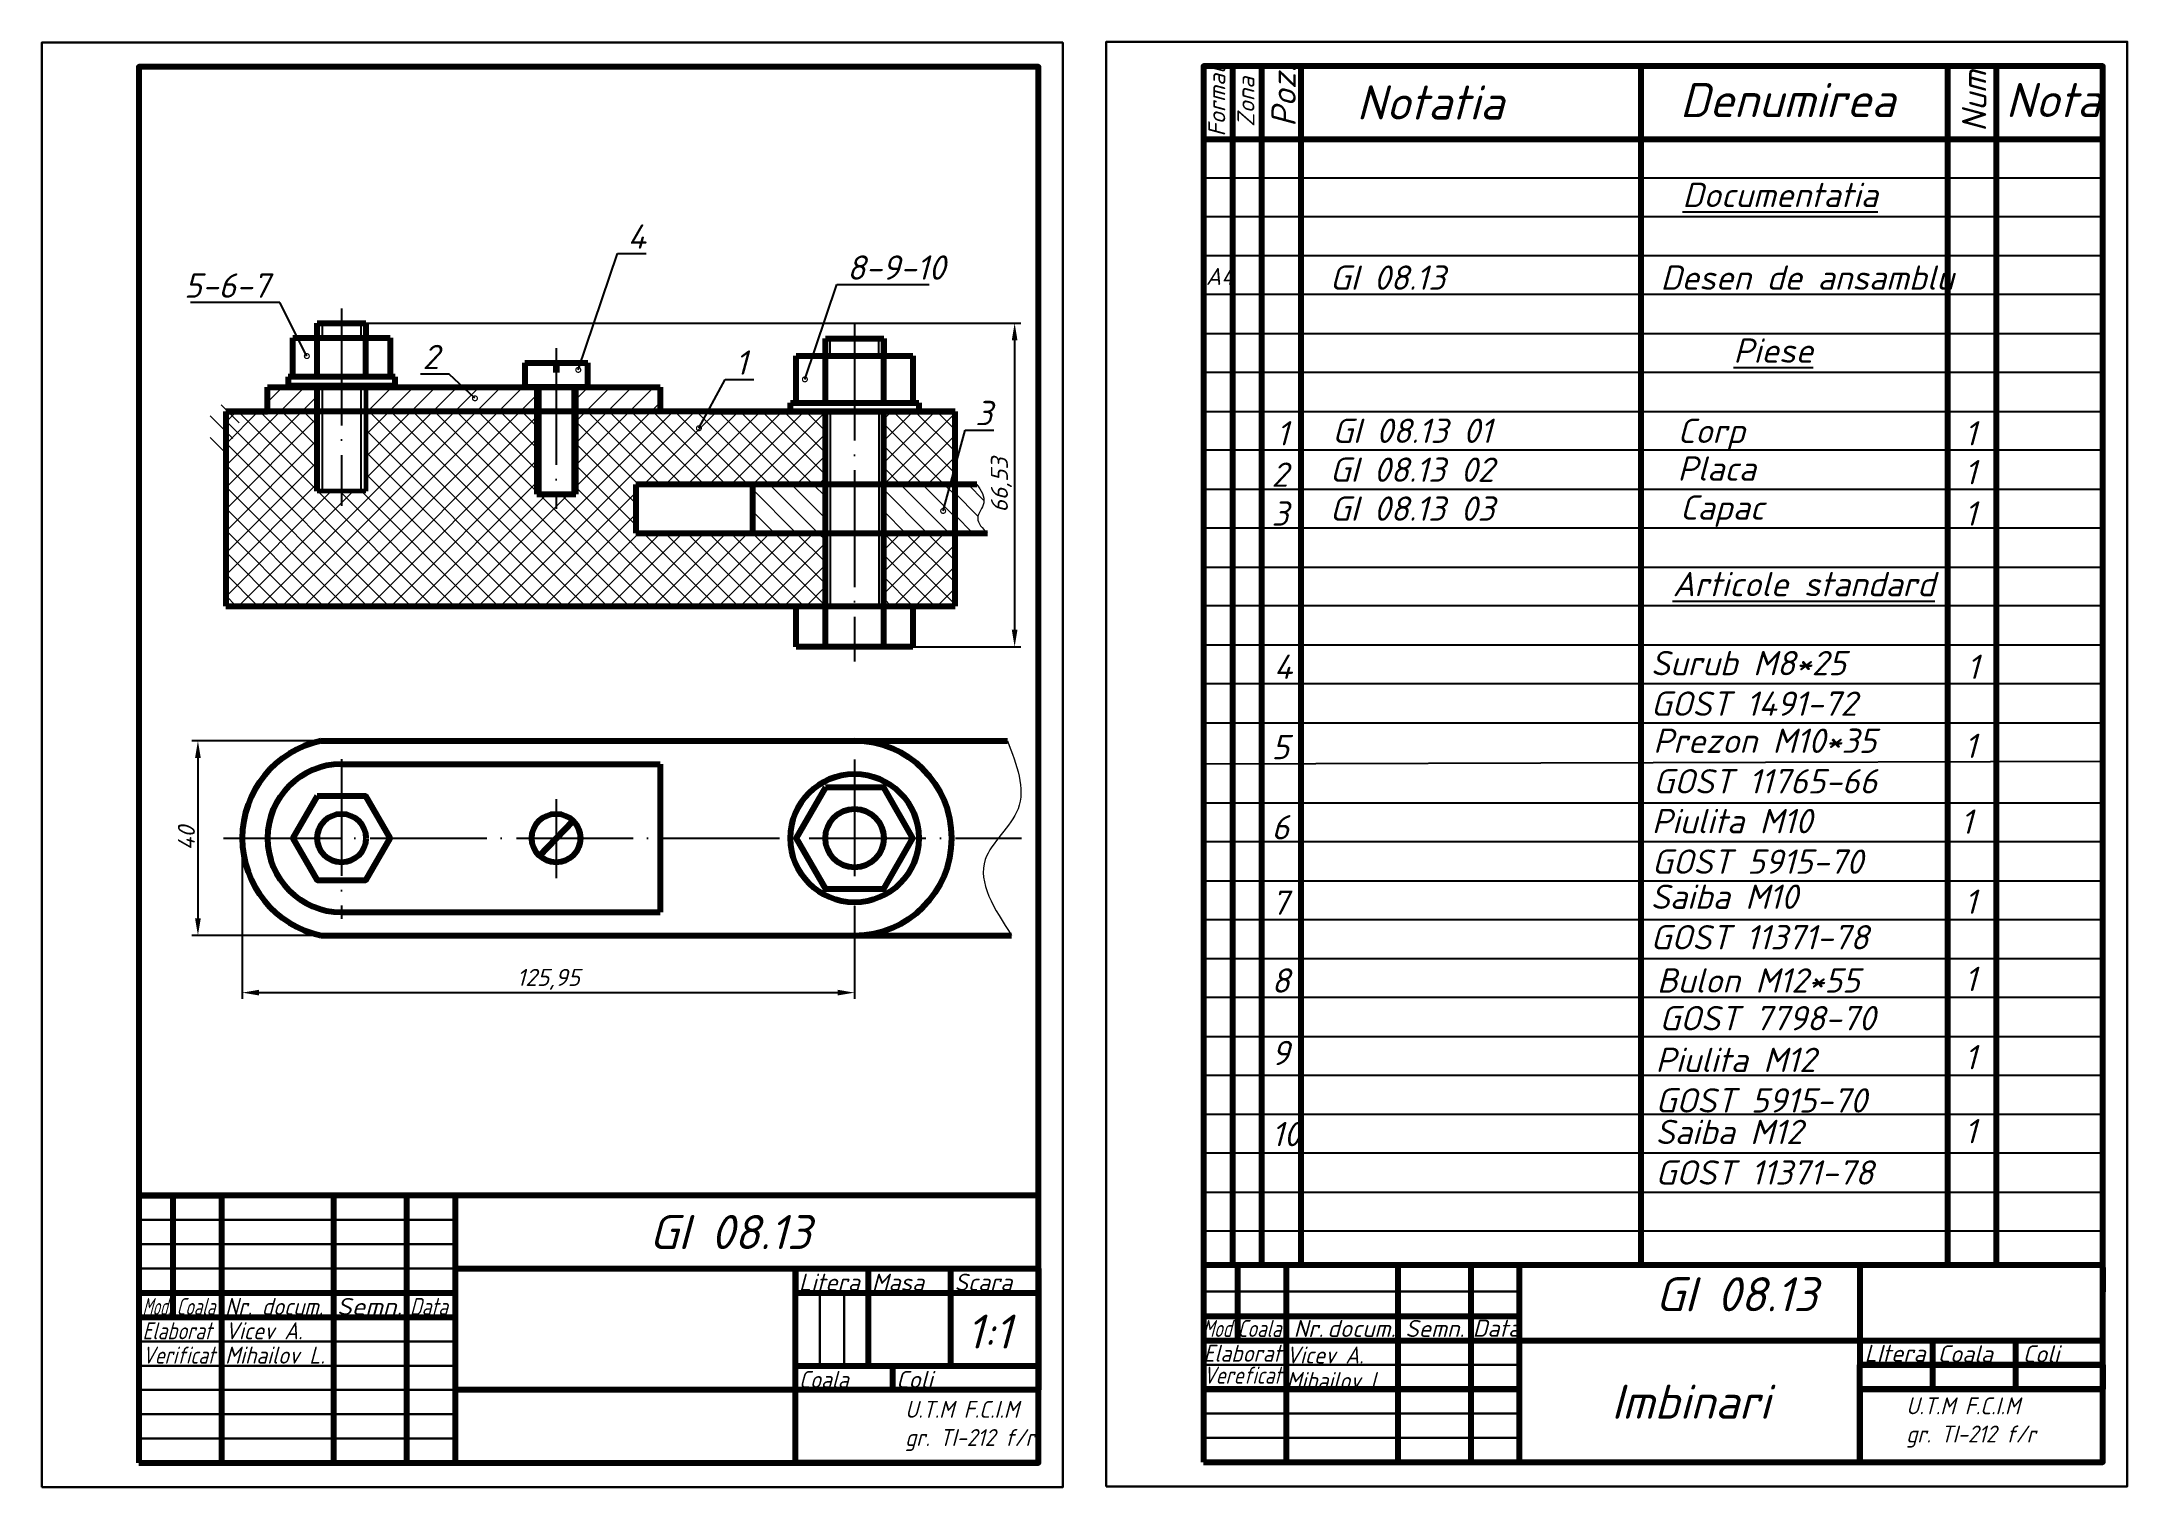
# Model space of a CAD drawing. Header units: inches. Extents: x 0 to 429, y 0 to 297.
import ezdxf
from ezdxf import colors
from ezdxf.entities.mleader import LeaderData, LeaderLine
from ezdxf.enums import TextEntityAlignment as Align
from ezdxf.math import Vec2, Vec3

# ---------------------------------------------------------------- set-up
doc = ezdxf.new("R2010")
doc.units = ezdxf.units.IN
doc.header["$MEASUREMENT"] = 0
doc.linetypes.add('ACAD_ISO04W100', pattern=[30, 24, -3, 0, -3])
for name, color, linetype, lineweight in [('axa', 130, 'ACAD_ISO04W100', 25), ('contur', 10, 'Continuous', 80), ('cote', 170, 'Continuous', 30), ('Hashurare', 12, 'Continuous', 20), ('sub', 22, 'Continuous', 25), ('subtire', 70, 'Continuous', 30)]:
    doc.layers.add(name, color=color, linetype=linetype, lineweight=lineweight)
doc.layers.add('text', color=7, linetype='Continuous')
doc.styles.get("Standard").update_dxf_attribs({"font": 'isocpeur.ttf', "oblique": 15})
doc.dimstyles.new('DeleuVlad', dxfattribs={"dimscale": 0, "dimtxt": 3.5, "dimasz": 3.5, "dimexe": 1.25, "dimexo": 0, "dimtad": 1, "dimtoh": 1, "dimtxsty": 'Standard', "dimcen": 2.5, "dimclrd": 256, "dimclre": 256, "dimclrt": 256, "dimadec": 0, "dimazin": 0, "dimtfac": 1, "dimtmove": 0, "dimatfit": 3, "dimldrblk": 'DOTSMALL', "dimfxl": 1, "dimlwd": 25, "dimlwe": 25, "dimarcsym": 0})

# ---------------------------------------------------------------- blocks, each defined once
blk = doc.blocks.new('_DotSmall')
at = {"color": 0, "linetype": 'ByBlock', "const_width": 0.5}
blk.add_lwpolyline([(-0.0625, 0, 1), (0.0625, 0, 1)], format="xyb", close=True, dxfattribs=at)
blk = doc.blocks.new('*D16')
at = {"layer": 'cote', "lineweight": 25, "transparency": 16777216}
for p, q in [((41.22, 133.45), (41.22, 100.44)), ((167.17, 117.25), (167.17, 100.44)), ((44.72, 101.69), (163.67, 101.69))]:
    blk.add_line(p, q, dxfattribs=at)
at = {"layer": 'cote', "transparency": 16777216}
for points in [[(44.72, 102.28), (44.72, 101.11), (41.22, 101.69)], [(163.67, 102.28), (163.67, 101.11), (167.17, 101.69)]]:
    blk.add_solid(points, dxfattribs=at)
at = {"layer": 'Defpoints', "color": 0, "transparency": 16777216}
for p in [(41.22, 133.45), (167.17, 117.25), (167.17, 101.69)]:
    blk.add_point(p, dxfattribs=at)
at = {"layer": 'cote', "transparency": 16777216, "insert": (104.2, 104.42), "char_height": 3.5, "attachment_point": 5}
blk.add_mtext('125,95', dxfattribs=at)
blk = doc.blocks.new('*D17')
at = {"layer": 'cote', "lineweight": 25, "transparency": 16777216}
for p, q in [((66.66, 239.31), (201.34, 239.31)), ((200.09, 235.81), (200.09, 176.28)), ((179.17, 172.78), (201.34, 172.78))]:
    blk.add_line(p, q, dxfattribs=at)
at = {"layer": 'cote', "transparency": 16777216}
for points in [[(199.51, 235.81), (200.67, 235.81), (200.09, 239.31)], [(199.51, 176.28), (200.67, 176.28), (200.09, 172.78)]]:
    blk.add_solid(points, dxfattribs=at)
at = {"layer": 'Defpoints', "color": 0, "transparency": 16777216}
for p in [(66.66, 239.31), (179.17, 172.78), (200.09, 172.78)]:
    blk.add_point(p, dxfattribs=at)
at = {"layer": 'cote', "transparency": 16777216, "insert": (197.36, 206.04), "char_height": 3.5, "attachment_point": 5, "rotation": 90}
blk.add_mtext('66,53', dxfattribs=at)
blk = doc.blocks.new('*D18')
at = {"layer": 'cote', "lineweight": 25, "transparency": 16777216}
for p, q in [((57.46, 153.45), (30.88, 153.45)), ((32.13, 149.95), (32.13, 116.95)), ((57.46, 113.45), (30.88, 113.45))]:
    blk.add_line(p, q, dxfattribs=at)
at = {"layer": 'cote', "transparency": 16777216}
for points in [[(31.54, 149.95), (32.71, 149.95), (32.13, 153.45)], [(31.54, 116.95), (32.71, 116.95), (32.13, 113.45)]]:
    blk.add_solid(points, dxfattribs=at)
at = {"layer": 'Defpoints', "color": 0, "transparency": 16777216}
for p in [(57.46, 153.45), (32.13, 113.45), (57.46, 113.45)]:
    blk.add_point(p, dxfattribs=at)
at = {"layer": 'cote', "transparency": 16777216, "insert": (29.75, 133.45), "char_height": 3.5, "attachment_point": 5, "rotation": 90}
blk.add_mtext('40', dxfattribs=at)

msp = doc.modelspace()

# ---------------------------------------------------------------- hatches: boundary and pattern name
at = {"layer": 'Hashurare'}
h = msp.add_hatch(dxfattribs=at)
h.set_pattern_fill('ANSI31', color=256)
h.set_pattern_definition([(45, (-5437.7452, -2010.2436), (-2.245064, 2.245064), [])])
h.paths.add_polyline_path([(56.653, 221.178), (56.653, 226.178), (46.438, 226.178), (46.438, 221.178)])
h.paths.add_polyline_path([(101.83, 221.178), (101.83, 226.178), (66.653, 226.178), (66.653, 221.178)])
h.paths.add_polyline_path([(109.83, 226.178), (109.83, 221.178), (127.156, 221.178), (127.156, 226.178)])
h = msp.add_hatch(dxfattribs=at)
h.set_pattern_fill('ANSI31', color=256, angle=90)
h.set_pattern_definition([(135, (-5590.92, -1993.9053), (-2.245064, -2.245064), [])])
edge = h.paths.add_edge_path()
edge.add_spline(control_points=[(41.337, 212.516), (40.297, 213.509), (38.302, 215.415), (41.518, 218.95), (39.994, 221.26), (39.165, 222.516)], knot_values=[0, 0, 0, 0, 3.6779991, 7.059305, 11.0952462, 11.0952462, 11.0952462, 11.0952462], degree=3, periodic=0)
edge.add_line((39.165, 222.516), (34.657, 222.516))
edge.add_line((34.657, 222.516), (34.657, 212.516))
edge.add_line((34.657, 212.516), (41.337, 212.516))
h = msp.add_hatch(dxfattribs=at)
h.set_pattern_fill('ANSI37', color=256)
h.set_pattern_definition([(45, (-5437.7452, -2010.2436), (-2.245064, 2.245064), []), (135, (-5437.7452, -2010.2436), (-2.245064, -2.245064), [])])
h.paths.add_polyline_path([(161.169, 181.178), (161.169, 196.178), (146.169, 196.178), (122.169, 196.178), (122.169, 206.178), (131.169, 206.178), (146.169, 206.178), (161.169, 206.178), (161.169, 221.178), (137.311, 221.178), (109.83, 221.178), (109.83, 204.178), (101.83, 204.178), (101.83, 221.178), (66.653, 221.178), (66.653, 204.771), (61.659, 204.771), (56.653, 204.771), (56.653, 221.178), (37.832, 221.178), (37.832, 181.178)])
h.paths.add_polyline_path([(173.169, 221.178), (173.169, 206.178), (187.832, 206.178), (187.832, 221.178)])
h.paths.add_polyline_path([(173.169, 196.178), (173.169, 181.178), (187.832, 181.178), (187.832, 196.178)])
h = msp.add_hatch(dxfattribs=at)
h.set_pattern_fill('ANSI31', color=256, angle=90)
h.set_pattern_definition([(135, (-5437.7452, -2010.2436), (-2.245064, -2.245064), [])])
h.paths.add_polyline_path([(161.169, 196.178), (161.169, 206.178), (146.169, 206.178), (146.169, 196.178)])
h.paths.add_polyline_path([(173.169, 206.178), (173.169, 196.178), (187.832, 196.178), (187.832, 206.178)])
h = msp.add_hatch(dxfattribs=at)
h.set_pattern_fill('ANSI31', color=256, angle=90)
h.set_pattern_definition([(135, (-5455.5415, -2387.1655), (-2.245064, -2.245064), [])])
edge = h.paths.add_edge_path()
edge.add_spline(control_points=[(194.512, 196.178), (193.472, 197.171), (191.477, 199.077), (194.693, 202.612), (193.169, 204.921), (192.34, 206.178)], knot_values=[0, 0, 0, 0, 3.6779991, 7.059305, 11.0952462, 11.0952462, 11.0952462, 11.0952462], degree=3, periodic=0)
edge.add_line((192.34, 206.178), (187.832, 206.178))
edge.add_line((187.832, 206.178), (187.832, 196.178))
edge.add_line((187.832, 196.178), (194.512, 196.178))

# ---------------------------------------------------------------- linework, layer by layer
at = {"layer": 'axa'}
for p, q in [((61.659, 242.311), (61.659, 201.771)), ((167.169, 239.178), (167.169, 169.778)), ((105.83, 234.178), (105.83, 201.178)), ((61.659, 149.687), (61.659, 116.885)), ((167.169, 149.651), (167.169, 117.251)), ((105.83, 141.451), (105.83, 125.253)), ((37.419, 133.451), (201.522, 133.451))]:
    msp.add_line(p, q, dxfattribs=at)
at = {"layer": 'contur'}
for p, q in [((238.915, 292.186), (238.915, 277.186)), ((244.915, 292.186), (244.915, 45.686)), ((250.915, 45.686), (250.915, 292.186)), ((258.915, 292.186), (258.915, 45.686)), ((328.915, 45.686), (328.915, 292.186)), ((391.915, 292.186), (391.915, 45.686)), ((401.915, 292.186), (401.915, 45.686)), ((423.915, 277.186), (423.915, 292.186)), ((238.915, 277.186), (423.915, 277.186)), ((51.659, 228.311), (51.659, 236.311)), ((51.659, 236.311), (71.659, 236.311)), ((56.659, 236.311), (56.659, 239.311)), ((56.659, 239.311), (66.659, 239.311)), ((56.659, 228.311), (56.659, 236.311)), ((66.659, 239.311), (66.659, 236.311)), ((66.659, 228.311), (66.659, 236.311)), ((71.659, 236.311), (71.659, 228.311)), ((161.169, 236.178), (173.169, 236.178)), ((161.169, 222.978), (161.169, 236.178)), ((173.169, 236.178), (173.169, 232.578)), ((173.169, 222.978), (173.169, 236.178)), ((155.169, 222.978), (155.169, 232.578)), ((155.169, 232.578), (179.169, 232.578)), ((179.169, 232.578), (179.169, 222.978)), ((72.659, 228.311), (50.659, 228.311)), ((50.659, 228.311), (50.659, 226.511)), ((61.659, 228.311), (51.659, 228.311)), ((72.659, 226.511), (72.659, 228.311)), ((99.33, 231.178), (99.33, 226.178)), ((99.33, 231.178), (112.33, 231.178)), ((112.33, 226.178), (112.33, 231.178)), ((46.438, 221.178), (46.438, 226.178)), ((46.438, 226.178), (127.156, 226.178)), ((50.659, 226.511), (72.659, 226.511)), ((56.653, 204.771), (56.653, 226.511)), ((112.33, 226.178), (99.33, 226.178)), ((101.83, 226.178), (101.83, 204.178)), ((109.83, 204.178), (109.83, 226.178)), ((127.156, 226.178), (127.156, 221.178)), ((37.832, 221.178), (37.832, 181.178)), ((187.832, 221.178), (37.832, 221.178)), ((37.832, 221.178), (46.438, 221.178)), ((137.311, 221.178), (187.832, 221.178)), ((153.969, 221.178), (153.969, 222.978)), ((153.969, 222.978), (180.369, 222.978)), ((167.169, 221.178), (153.969, 221.178)), ((167.169, 221.178), (161.169, 221.178)), ((161.169, 221.178), (173.169, 221.178)), ((161.169, 172.778), (161.169, 221.178)), ((173.169, 172.778), (173.169, 221.178)), ((180.369, 222.978), (180.369, 221.178)), ((187.832, 181.178), (187.832, 221.178)), ((131.169, 206.178), (122.169, 206.178)), ((122.169, 206.178), (122.169, 196.178)), ((146.169, 206.178), (131.169, 206.178)), ((192.34, 206.178), (146.169, 206.178)), ((146.169, 206.178), (146.169, 196.178)), ((161.169, 201.178), (161.169, 206.178)), ((101.83, 204.178), (109.83, 204.178)), ((122.169, 196.178), (146.169, 196.178)), ((146.169, 196.178), (194.512, 196.178)), ((37.832, 181.178), (187.832, 181.178)), ((155.169, 172.778), (155.169, 181.178)), ((179.169, 181.178), (179.169, 172.778)), ((179.169, 172.778), (155.169, 172.778)), ((57.463, 153.451), (198.595, 153.451)), ((61.659, 148.673), (127.156, 148.673)), ((127.156, 148.673), (127.156, 118.23)), ((61.659, 118.23), (127.156, 118.23)), ((57.463, 113.451), (199.463, 113.451)), ((20, 60), (27, 60)), ((27, 60), (27, 35)), ((27, 60), (37, 60)), ((37, 60), (37, 5)), ((60, 60), (60, 5)), ((75, 60), (75, 5)), ((85, 60), (85, 5)), ((85, 60), (85, 45)), ((85, 45), (205, 45)), ((155, 5), (155, 45)), ((155, 45), (170, 45)), ((155, 45), (155, 40)), ((170, 45), (170, 25)), ((187, 25), (187, 45)), ((205, 45), (205, 20)), ((245.938, 45.686), (245.938, 30.256)), ((258.915, 45.686), (250.915, 45.686)), ((255.938, 45.686), (255.938, 5.186)), ((268.915, 45.686), (260.915, 45.686)), ((278.938, 5.186), (278.938, 45.686)), ((293.938, 45.686), (293.938, 5.186)), ((303.938, 5.186), (303.938, 45.686)), ((303.938, 45.686), (303.938, 45.186)), ((391.915, 45.686), (328.915, 45.686)), ((401.915, 45.686), (338.915, 45.686)), ((373.915, 45.186), (373.915, 25.186)), ((423.915, 45.186), (423.915, 40.186)), ((20, 40), (85, 40)), ((155, 40), (205, 40)), ((20, 35), (85, 35)), ((238.915, 35.186), (303.938, 35.186)), ((238.915, 30.186), (303.938, 30.186)), ((303.938, 30.186), (423.915, 30.186)), ((388.915, 20.186), (388.915, 30.186)), ((405.915, 30.186), (405.915, 20.186)), ((155, 25), (205, 25)), ((170, 25), (175, 25)), ((175, 25), (175, 20)), ((373.915, 25.186), (423.915, 25.186)), ((373.915, 20.186), (373.915, 25.186)), ((423.915, 25.186), (373.915, 25.186)), ((423.915, 25.186), (423.915, 20.186)), ((205, 20), (85, 20)), ((303.915, 20.186), (238.915, 20.186)), ((238.915, 20.186), (238.915, 15.186)), ((238.915, 20.186), (303.938, 20.186)), ((238.915, 20.186), (303.938, 20.186)), ((373.915, 20.186), (423.915, 20.186)), ((423.915, 20.186), (373.915, 20.186)), ((373.915, 20.186), (373.915, 5.186)), ((373.915, 5.186), (373.915, 20.186)), ((205, 5), (155, 5)), ((248.938, 5.186), (271.938, 5.186)), ((255.938, 5.186), (278.938, 5.186)), ((286.938, 5.186), (296.938, 5.186)), ((293.938, 5.186), (303.938, 5.186))]:
    msp.add_line(p, q, dxfattribs=at)
at = {"layer": 'contur', "lineweight": 100}
for p, q in [((105.83, 231.178), (105.83, 229.178)), ((102.349, 129.829), (109.278, 137.039))]:
    msp.add_line(p, q, dxfattribs=at)
at = {"layer": 'contur'}
for points in [[(20, 5), (205, 5), (205, 292), (20, 292)], [(238.915, 5.186), (423.915, 5.186), (423.915, 292.186), (238.915, 292.186)], [(20, 5), (205, 5), (205, 60), (20, 60)], [(238.915, 5.186), (423.915, 5.186), (423.915, 45.686), (238.915, 45.686)]]:
    msp.add_lwpolyline(points, close=True, dxfattribs=at)
at = {"layer": 'contur', "lineweight": 60}
for points in [[(66.653, 226.436), (66.653, 204.771)], [(66.653, 204.771), (61.659, 204.771), (56.653, 204.771)]]:
    msp.add_lwpolyline(points, dxfattribs=at)
at = {"layer": 'contur', "flags": 128}
for points in [[(56.659, 142.112), (51.659, 133.451), (56.659, 124.791), (66.659, 124.791), (71.659, 133.451), (66.659, 142.112)], [(161.169, 143.844), (155.169, 133.451), (161.169, 123.059), (173.169, 123.059), (179.169, 133.451), (173.169, 143.844)]]:
    msp.add_lwpolyline(points, close=True, dxfattribs=at)
at = {"layer": 'contur'}
for centre, radius in [((167.169, 133.451), 13.2), ((61.659, 133.451), 5), ((105.796, 133.451), 5), ((167.169, 133.451), 6)]:
    msp.add_circle(centre, radius, dxfattribs=at)
for centre, radius, start, end in [((61.659, 133.451), 20.435, 101.84855, 258.15145), ((167.169, 133.451), 20, 270, 90), ((61.659, 133.451), 15.222, 90, 270)]:
    msp.add_arc(centre, radius, start, end, dxfattribs=at)
at = {"layer": 'Hashurare'}
for points in [[(192.34, 206.178), (193.74, 202.392), (192.49, 199.25), (194.512, 196.178)], [(198.595, 153.451), (200.785, 139.453), (194.038, 129.081), (199.463, 113.451)]]:
    msp.add_spline(points, degree=3, dxfattribs=at)
at = {"layer": 'sub'}
for p, q in [((238.915, 269.186), (423.915, 269.186)), ((423.915, 261.186), (238.915, 261.186)), ((423.915, 253.186), (238.915, 253.186)), ((423.915, 253.186), (238.915, 253.186)), ((423.915, 245.186), (238.915, 245.186)), ((57.653, 239.311), (57.653, 236.311)), ((65.653, 239.311), (65.653, 236.311)), ((162.169, 232.578), (162.169, 236.178)), ((172.169, 232.578), (172.169, 236.178)), ((238.915, 237.186), (423.915, 237.186)), ((423.915, 229.186), (238.915, 229.186)), ((57.653, 226.511), (57.653, 204.771)), ((65.653, 226.511), (65.653, 204.771)), ((102.58, 226.178), (102.58, 204.178)), ((109.08, 226.178), (109.08, 204.178)), ((162.169, 221.178), (162.169, 181.178)), ((172.169, 221.178), (172.169, 181.178)), ((238.915, 221.186), (423.915, 221.186)), ((423.915, 213.186), (238.915, 213.186)), ((238.915, 205.186), (423.915, 205.186)), ((423.915, 197.186), (238.915, 197.186)), ((238.915, 189.186), (423.915, 189.186)), ((423.915, 181.186), (238.915, 181.186)), ((238.915, 173.186), (423.915, 173.186)), ((423.915, 165.186), (238.915, 165.186)), ((238.915, 157.186), (423.915, 157.186)), ((423.915, 149.186), (238.915, 148.686)), ((238.915, 140.686), (423.915, 140.686)), ((423.915, 132.686), (238.915, 132.686)), ((238.915, 124.686), (423.915, 124.686)), ((423.915, 116.686), (238.915, 116.686)), ((238.915, 108.686), (423.915, 108.686)), ((423.915, 100.686), (238.915, 100.686)), ((238.915, 92.686), (423.915, 92.686)), ((423.915, 84.686), (238.915, 84.686)), ((238.915, 76.686), (423.915, 76.686)), ((423.915, 68.686), (238.915, 68.686)), ((238.915, 60.686), (423.915, 60.686)), ((423.915, 52.686), (238.915, 52.686))]:
    msp.add_line(p, q, dxfattribs=at)
at = {"layer": 'subtire'}
for p, q in [((20, 55), (85, 55)), ((20, 50), (85, 50)), ((20, 50), (85, 50)), ((20, 45), (85, 45)), ((160, 40), (160, 25)), ((165, 25), (165, 40)), ((238.915, 40.227), (303.938, 40.227)), ((238.915, 35.186), (303.938, 35.186)), ((238.915, 30.186), (303.938, 30.186)), ((20, 30), (85, 30)), ((20, 25), (85, 25)), ((238.915, 25.186), (303.938, 25.186)), ((20, 20), (85, 20)), ((238.915, 20.186), (303.938, 20.186)), ((20, 15), (85, 15)), ((238.915, 15.186), (303.938, 15.186)), ((20, 10), (85, 10)), ((238.915, 10.186), (303.938, 10.186))]:
    msp.add_line(p, q, dxfattribs=at)
for points in [[(0, 0), (210, 0), (210, 297), (0, 297)], [(218.915, 0.186), (428.915, 0.186), (428.915, 297.186), (218.915, 297.186)]]:
    msp.add_lwpolyline(points, close=True, dxfattribs=at)

# ---------------------------------------------------------------- texts
at = {"oblique": 15}
for s, width, p, p2 in [('Mod', 0.745342, (238.686, 30.9), (244.686, 30.9)), ('Coala', 0.803571, (245.932, 30.9), (254.932, 30.9)), ('Elaborat', 0.896359, (238.915, 25.792), (254.915, 25.792)), ('Vereficat', 0.802005, (238.915, 21.292), (254.915, 21.292))]:
    msp.add_text(s, height=3.5, dxfattribs=dict(at, width=width)).set_placement(p, p2, align=Align.FIT)
at = {"attachment_point": 1}
for s, width, gutter_width, heights, insert, char_height in [('{\\LDocumentatia}', 60.5, 17.5, [0], (337.415, 268.186), 5), ('A4', 6, 17.5, [0], (239.415, 250.686), 3.5), ('GI 08.13', 88.76177, 1, [0], (264.915, 251.186), 5), ('Desen de ansamblu', 63, 17.5, [0], (332.915, 251.186), 5), ('{\\LPiese}', 63, 17.5, [0], (347.915, 236.186), 5), ('1', 9, 17.5, [0], (253.915, 219.186), 5), ('GI 08.13 01', 88.76177, 1, [5.018], (265.415, 219.704), 5), ('Corp', 62.5, 17.5, [0], (336.415, 219.686), 5), ('1', 9, 17.5, [0], (395.415, 219.186), 5), ('2', 9, 17.5, [0], (252.915, 210.686), 5), ('GI 08.13 02', 88.76177, 1, [0], (264.915, 211.704), 5), ('Placa', 62.5, 17.5, [0], (336.415, 211.936), 5), ('1', 9, 17.5, [0], (395.415, 211.186), 5), ('3', 9, 17.5, [0], (252.915, 202.686), 5), ('GI 08.13 03', 88.76177, 1, [0], (264.915, 203.704), 5), ('Capac', 62.5, 17.5, [0], (336.915, 203.936), 5), ('1', 9, 17.5, [0], (395.415, 202.686), 5), ('{\\LArticole standard}', 63, 17.5, [0], (335.415, 188.186), 5), ('Surub M8*25\\PGOST 1491-72', 53, 17.5, [0], (330.92, 171.941), 5), ('4', 9, 17.5, [0], (253.415, 171.186), 5), ('1', 9, 17.5, [0], (395.915, 171.186), 5), ('5', 9, 17.5, [0], (252.915, 154.686), 5), ('Prezon M10*35\\PGOST 11765-66', 53, 17.5, [0], (331.415, 155.978), 5), ('1', 9, 17.5, [0], (395.415, 154.936), 5), ('6', 9, 17.5, [0], (252.915, 138.186), 5), ('Piulita M10 \\PGOST 5915-70', 117, 17.5, [0], (331.129, 139.458), 5), ('1', 9, 17.5, [0], (394.629, 139.353), 5), ('7', 9, 17.5, [0], (252.915, 122.686), 5), ('Saiba M10 \\PGOST 11371-78', 53, 17.5, [0], (330.878, 123.913), 5), ('1', 9, 17.5, [0], (395.415, 122.888), 5), ('8', 9, 17.5, [0], (252.915, 106.686), 5), ('Bulon M12*55', 62.5, 17.5, [0], (332.179, 106.693), 5), ('1', 9, 17.5, [0], (395.415, 107.012), 5), ('GOST 7798-70', 62.5, 17.5, [0], (332.679, 98.943), 5), ('9', 9, 17.5, [0], (252.915, 91.786), 5), ('Piulita M12\\PGOST 5915-70', 117, 17.5, [0], (331.891, 90.371), 5), ('1', 9, 17.5, [0], (395.415, 90.912), 5), ('10', 9, 17.5, [0], (252.915, 75.116), 5), ('Saiba M12\\PGOST 11371-78', 53, 17.5, [0], (331.883, 75.557), 5), ('1', 9, 17.5, [0], (395.415, 75.707), 5), ('GI 08.13', 88.76177, 1, [0], (331.915, 43.186), 7), ('Semn.', 5.91071, 1, [5], (280.422, 34.4), 3.5), ('Data', 10, 1, [3.949], (294.299, 34.446), 3.5), ('LItera', 15, 1, [0], (374.889, 29.302), 3.5), ('Coala', 15, 1, [0], (389.915, 29.186), 3.5), ('Coli', 15, 1, [0], (407.415, 29.186), 3.5), ('Imbinari', 69.97667, 1, [0], (322.815, 21.089), 7)]:
    msp.add_mtext_dynamic_manual_height_columns(s, width=width, gutter_width=gutter_width, heights=heights, dxfattribs=dict(at, insert=insert, char_height=char_height))
note = msp.add_mtext_dynamic_manual_height_columns('Nr. ', width=5.91071, gutter_width=1, heights=[5, 0], dxfattribs=dict(insert=(257.47, 34.4), char_height=3.5, attachment_point=1))
for column, words in zip(note.columns.linked_columns, ['docum.']):
    column.text = words
at = {"layer": 'text', "oblique": 15}
msp.add_text('GI 08.13', height=7, dxfattribs=at).set_placement((141.58, 48.976), align=Align.CENTER)
at = {"layer": 'text', "attachment_point": 1, "rotation": 90}
for s, insert, char_height in [('Formal', (239.915, 277.686), 3.5), ('Poz.', (252.915, 279.686), 5), ('Zona', (245.915, 279.686), 3.5), ('Num', (394.915, 278.686), 5)]:
    msp.add_mtext_dynamic_manual_height_columns(s, width=26, gutter_width=17.5, heights=[0], dxfattribs=dict(at, insert=insert, char_height=char_height))
at = {"layer": 'text', "attachment_point": 1}
for s, width, gutter_width, insert, char_height in [('Notatia', 70, 17.5, (270.415, 288.186), 7), ('Denumirea', 92.5, 17.5, (336.915, 288.686), 7), ('Nota', 17, 17.5, (403.915, 288.686), 7), ('Litera', 7, 1, (155.725, 43.913), 3.5), ('{\\W1;Masa}', 15.85843, 1, (170.725, 43.913), 3.5), ('{\\W1;Scara}', 16.81736, 1, (187.725, 43.913), 3.5), ('{\\W0.6;Mod.}', 7, 1, (20.725, 38.913), 3.5), ('{\\W0.7;Coala}', 7, 1, (27.725, 38.913), 3.5), ('{\\W0.9;Nr. docum.}', 21.95285, 1, (37.725, 38.913), 3.5), ('{\\W1.1;Semn.}', 13.93468, 1, (60.725, 38.913), 3.5), ('{\\W0.8;Data}', 7, 1, (75.725, 38.913), 3.5), ('1:1', 18, 35, (190.187, 35.504), 7), ('{\\W0.8;Elaborat}', 15.64986, 1, (20.725, 33.913), 3.5), ('\\pt3.5;{\\W0.9;Vicev A.}', 21.68464, 1, (37.725, 33.913), 3.5), ('{\\W0.8;Verificat}', 7, 1, (20.725, 28.913), 3.5), ('{\\W0.9;Mihailov L.}', 21.42691, 1, (37.725, 28.913), 3.5), ('\\pt3.5;{\\W0.9;Vicev A.}', 21.68464, 1, (255.938, 28.939), 3.5), ('{\\W0.9;Coala}', 18.4636, 1, (155.725, 23.913), 3.5), ('{\\W1;Coli}', 14.06259, 1, (175.725, 23.913), 3.5), ('{\\W0.9;Mihailov L.}', 21.42691, 1, (255.95, 23.689), 3.5), ('{\\W0.9;U.T.M F.C.I.M\\P\\pt0;gr. TI-212 f/r}', 30.93677, 30.411, (177.552, 17.759), 3.47553), ('{\\W0.9;U.T.M F.C.I.M\\P\\pt0;gr. TI-212 f/r}', 30.93677, 30.411, (383.438, 18.481), 3.47553)]:
    msp.add_mtext_dynamic_manual_height_columns(s, width=width, gutter_width=gutter_width, heights=[0], dxfattribs=dict(at, insert=insert, char_height=char_height))

# ---------------------------------------------------------------- dimensions: what is measured, and where the dimension line sits
at = {"layer": 'cote'}
for base, p1, p2, picture, middle in [((200.089, 172.778), (66.659, 239.311), (179.169, 172.778), '*D17', (197.364, 206.044)), ((32.126, 113.451), (57.463, 153.451), (57.463, 113.451), '*D18', (29.751, 133.451))]:
    dim = msp.add_linear_dim(base=base, p1=p1, p2=p2, angle=90, dimstyle='DeleuVlad', override={"dimscale": 1}, dxfattribs=at)
    dim.commit()
    dim.dimension.update_dxf_attribs({"geometry": picture, "text_midpoint": middle})
dim = msp.add_linear_dim(base=(167.169, 101.6942), p1=(41.2237, 133.4514), p2=(167.169, 117.2514), dimstyle='DeleuVlad', override={"dimscale": 1}, dxfattribs=at)
dim.commit()
dim.dimension.update_dxf_attribs({"geometry": '*D16', "text_midpoint": (104.1964, 104.4192)})

# ---------------------------------------------------------------- leaders
at = {"layer": 'sub'}
ml = msp.add_multileader_mtext('Standard', dxfattribs=at)
ml.set_content('4', color=256)
ml.set_leader_properties()
ml.set_arrow_properties(name='DOTSMALL')
ml.build(insert=Vec2(0, 0))
ml.multileader.update_dxf_attribs({"text_left_attachment_type": 5, "text_right_attachment_type": 5, "dogleg_length": 2, "arrow_head_size": 2})
ctx = ml.context
ctx.base_point, ctx.char_height, ctx.arrow_head_size, ctx.landing_gap_size, ctx.plane_origin = Vec3(120.386, 253.628), 5, 2, 0.09, Vec3(110.877, 231.165)
ctx.left_attachment, ctx.right_attachment = 5, 5
notes = []
notes.append((ctx, [(1, (1, 1, 0), (118.386, 253.628), (1, 0), 2, [(0, [(110.352, 229.725)], 0, [])])]))
ctx.mtext.insert, ctx.mtext.flow_direction = Vec3(120.476, 259.628), 5
ml = msp.add_multileader_mtext('Standard', dxfattribs=at)
ml.set_content('8-9-10', color=256)
ml.set_leader_properties()
ml.set_arrow_properties(name='DOTSMALL')
ml.build(insert=Vec2(0, 0))
ml.multileader.update_dxf_attribs({"text_left_attachment_type": 5, "text_right_attachment_type": 5, "dogleg_length": 2, "arrow_head_size": 2})
ctx = ml.context
ctx.base_point, ctx.char_height, ctx.arrow_head_size, ctx.landing_gap_size, ctx.plane_origin = Vec3(165.533, 247.259), 5, 2, 0.09, Vec3(156.95, 227.775)
ctx.left_attachment, ctx.right_attachment = 5, 5
notes.append((ctx, [(1, (1, 1, 0), (163.533, 247.259), (1, 0), 2, [(0, [(156.95, 227.775)], 0, [])])]))
ctx.mtext.insert, ctx.mtext.width, ctx.mtext.flow_direction = Vec3(165.623, 253.259), 16.71642, 5
ml = msp.add_multileader_mtext('Standard', dxfattribs=at)
ml.set_content('5-6-7', color=256)
ml.set_leader_properties()
ml.set_arrow_properties(name='DOTSMALL')
ml.build(insert=Vec2(0, 0))
ml.multileader.update_dxf_attribs({"text_left_attachment_type": 5, "text_right_attachment_type": 5, "dogleg_length": 2, "arrow_head_size": 2})
ctx = ml.context
ctx.base_point, ctx.char_height, ctx.arrow_head_size, ctx.landing_gap_size, ctx.plane_origin = Vec3(28.929, 243.554), 5, 2, 0.09, Vec3(54.528, 232.554)
ctx.left_attachment, ctx.right_attachment, ctx.text_align_type = 5, 5, 2
notes.append((ctx, [(0, (1, 1, 0), (48.949, 243.554), (-1, 0), 2, [(0, [(54.528, 232.554)], 0, [])])]))
ctx.mtext.insert, ctx.mtext.alignment, ctx.mtext.flow_direction = Vec3(46.859, 249.554), 3, 5
ml = msp.add_multileader_mtext('Standard', dxfattribs=at)
ml.set_content('2', color=256)
ml.set_leader_properties()
ml.set_arrow_properties(name='DOTSMALL')
ml.build(insert=Vec2(0, 0))
ml.multileader.update_dxf_attribs({"text_left_attachment_type": 5, "text_right_attachment_type": 5, "dogleg_length": 2, "arrow_head_size": 2})
ctx = ml.context
ctx.base_point, ctx.char_height, ctx.arrow_head_size, ctx.landing_gap_size, ctx.plane_origin = Vec3(77.794, 228.873), 5, 2, 0.09, Vec3(89.098, 223.874)
ctx.left_attachment, ctx.right_attachment, ctx.text_align_type = 5, 5, 2
notes.append((ctx, [(0, (1, 1, 0), (83.814, 228.873), (-1, 0), 2, [(0, [(89.098, 223.874)], 0, [])])]))
ctx.mtext.insert, ctx.mtext.alignment, ctx.mtext.flow_direction = Vec3(81.724, 234.874), 3, 5
ml = msp.add_multileader_mtext('Standard', dxfattribs=at)
ml.set_content('1', color=256)
ml.set_leader_properties()
ml.set_arrow_properties(name='DOTSMALL')
ml.build(insert=Vec2(0, 0))
ml.multileader.update_dxf_attribs({"text_left_attachment_type": 5, "text_right_attachment_type": 5, "dogleg_length": 2, "arrow_head_size": 2})
ctx = ml.context
ctx.base_point, ctx.char_height, ctx.arrow_head_size, ctx.landing_gap_size, ctx.plane_origin = Vec3(142.527, 227.726), 5, 2, 0.09, Vec3(135.156, 217.726)
ctx.left_attachment, ctx.right_attachment = 5, 5
notes.append((ctx, [(1, (1, 1, 0), (140.527, 227.726), (1, 0), 2, [(0, [(135.156, 217.726)], 0, [])])]))
ctx.mtext.insert, ctx.mtext.flow_direction = Vec3(142.617, 233.726), 5
ml = msp.add_multileader_mtext('Standard', dxfattribs=at)
ml.set_content('3', color=256)
ml.set_leader_properties()
ml.set_arrow_properties(name='DOTSMALL')
ml.build(insert=Vec2(0, 0))
ml.multileader.update_dxf_attribs({"text_left_attachment_type": 5, "text_right_attachment_type": 5, "dogleg_length": 2, "arrow_head_size": 2})
ctx = ml.context
ctx.base_point, ctx.char_height, ctx.arrow_head_size, ctx.landing_gap_size, ctx.plane_origin = Vec3(191.894, 217.345), 5, 2, 0.09, Vec3(185.386, 200.719)
ctx.left_attachment, ctx.right_attachment = 5, 5
notes.append((ctx, [(1, (1, 1, 0), (189.894, 217.345), (1, 0), 2, [(0, [(185.386, 200.719)], 0, [])])]))
ctx.mtext.insert, ctx.mtext.flow_direction = Vec3(191.984, 223.345), 5
for ctx, leaders in notes:
    for number, flags, end, landing, length, lines in leaders:
        leader = LeaderData()
        leader.index, (leader.has_last_leader_line, leader.has_dogleg_vector, leader.attachment_direction) = number, flags
        leader.last_leader_point, leader.dogleg_vector, leader.dogleg_length = Vec3(end), Vec3(landing), length
        for number, points, colour, breaks in lines:
            line = LeaderLine()
            line.index, line.vertices, line.color, line.breaks = number, Vec3.list(points), colors.encode_raw_color(colour), breaks
            leader.lines.append(line)
        ctx.leaders.append(leader)

doc.saveas('drawing.dxf')
